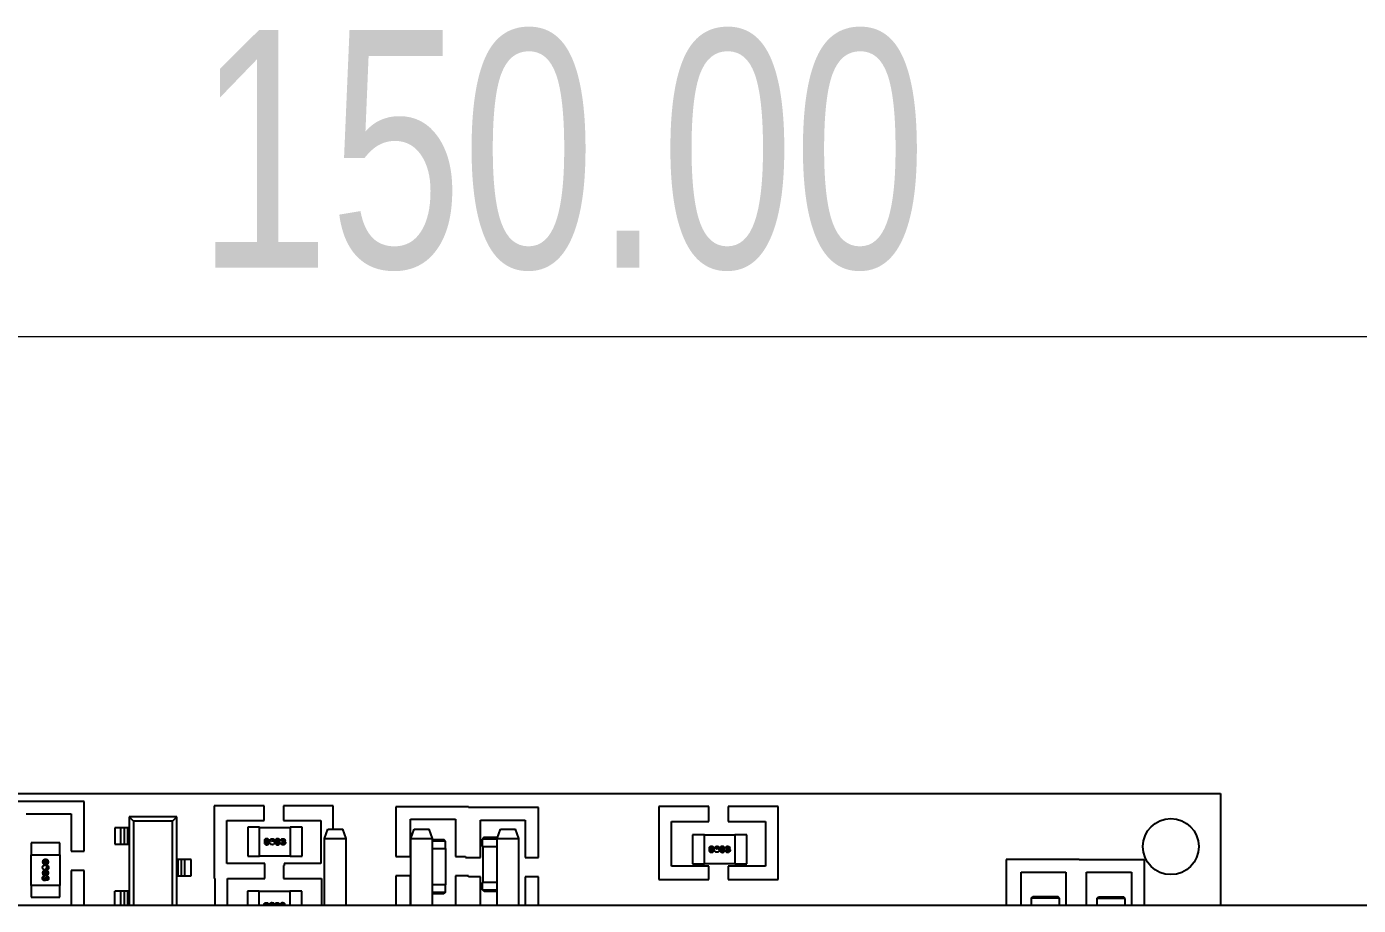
# Model space of a CAD drawing. Header units: millimetres. Extents: x 53 to 380, y 29 to 265.
# Drawn here: x 292.04 to 311.66, y 249.81 to 262.75 of the extents above; entities that cross this region are included whole.
import ezdxf

# ---------------------------------------------------------------- set-up
doc = ezdxf.new("R2010")
doc.units = ezdxf.units.MM
doc.styles.add('SLDTEXTSTYLE0', font='TXT', dxfattribs={"width": 0.75})
doc.dimstyles.new('SLDDIMSTYLE0', dxfattribs={"dimtxt": 3.5, "dimasz": 3.302, "dimexe": 0, "dimexo": 0.0625, "dimgap": 0.875, "dimtad": 1, "dimlfac": 2, "dimrnd": 1e-09, "dimzin": 4, "dimdsep": 46, "dimtxsty": 'SLDTEXTSTYLE0', "dimsah": 1, "dimcen": 0.09, "dimadec": 0, "dimazin": 1, "dimtfac": 1, "dimtofl": 0, "dimtmove": 0, "dimatfit": 3, "dimfxl": 1, "dimfrac": 2, "dimtolj": 1, "dimtzin": 12, "dimarcsym": 0})

# ---------------------------------------------------------------- blocks, each defined once
blk = doc.blocks.new('_D_2')
at = {"color": 7, "linetype": 'Continuous', "lineweight": 0, "transparency": 16777216}
for p, q in [((260.78, 250.812), (260.78, 259.188)), ((335.78, 250.812), (335.78, 259.188)), ((260.78, 258.188), (335.78, 258.188))]:
    blk.add_line(p, q, dxfattribs=at)
at = {"color": 7, "linetype": 'Continuous', "lineweight": 18, "transparency": 16777216}
for points in [[(260.78, 258.188), (264.082, 257.68), (264.082, 258.696)], [(335.78, 258.188), (332.478, 258.696), (332.478, 257.68)]]:
    blk.add_solid(points, dxfattribs=at)
at = {"color": 7, "linetype": 'Continuous', "lineweight": 18, "transparency": 16777216, "insert": (294.554, 262.7), "char_height": 3.5, "attachment_point": 1, "style": 'SLDTEXTSTYLE0'}
blk.add_mtext('150.00', dxfattribs=at)

msp = doc.modelspace()

# ---------------------------------------------------------------- linework, layer by layer
at = {"color": 7, "linetype": 'Continuous', "lineweight": 25}
for p, q in [((286.8781, 251.454), (309.6238, 251.454)), ((309.6238, 251.454), (309.6238, 249.8116)), ((292.8911, 251.3397), (291.8184, 251.3397)), ((292.8911, 250.6051), (292.8911, 251.3397)), ((294.8045, 251.2749), (294.8045, 250.2022)), ((295.5391, 251.2749), (294.8045, 251.2749)), ((295.5391, 251.0561), (295.5391, 251.2749)), ((295.8246, 251.2749), (295.8246, 251.0561)), ((296.5592, 251.2749), (295.8246, 251.2749)), ((296.5592, 250.9316), (296.5592, 251.2749)), ((297.4785, 251.2604), (297.4785, 250.5257)), ((298.5513, 251.2604), (297.4785, 251.2604)), ((298.5513, 251.247), (298.5513, 251.2604)), ((299.5797, 251.247), (298.5513, 251.247)), ((299.5797, 250.5124), (299.5797, 251.247)), ((302.0885, 251.2636), (301.3538, 251.2636)), ((301.3538, 251.2636), (301.3538, 250.1908)), ((302.0885, 251.0447), (302.0885, 251.2636)), ((303.1086, 251.2636), (302.3739, 251.2636)), ((302.3739, 251.2636), (302.3739, 251.0447)), ((303.1086, 250.1908), (303.1086, 251.2636)), ((292.0372, 251.1551), (292.6973, 251.1551)), ((292.6973, 251.1551), (292.6973, 250.6051)), ((293.6159, 251.0485), (293.5524, 251.112)), ((294.2524, 251.112), (293.5524, 251.112)), ((293.5524, 251.112), (293.5524, 250.951)), ((294.1889, 251.0485), (293.6159, 251.0485)), ((293.6159, 251.0485), (293.6159, 249.8116)), ((294.1889, 251.0485), (294.2524, 251.112)), ((294.1889, 249.8116), (294.1889, 251.0485)), ((294.2524, 250.4829), (294.2524, 251.112)), ((294.9891, 250.4221), (294.9891, 251.0561)), ((294.9891, 251.0561), (295.5391, 251.0561)), ((295.8246, 251.0561), (296.3746, 251.0561)), ((296.3746, 251.0561), (296.3746, 250.4221)), ((297.6973, 251.0758), (298.3574, 251.0758)), ((297.6973, 250.5257), (297.6973, 251.0758)), ((298.3574, 251.0758), (298.3574, 250.5257)), ((298.7258, 251.0624), (299.3858, 251.0624)), ((298.7258, 250.5124), (298.7258, 251.0624)), ((299.3858, 251.0624), (299.3858, 250.5124)), ((293.3395, 250.951), (293.3395, 250.7093)), ((293.4318, 250.951), (293.3395, 250.951)), ((293.4318, 250.7093), (293.4318, 250.951)), ((293.4818, 250.951), (293.4318, 250.951)), ((293.4818, 250.7093), (293.4818, 250.951)), ((293.5318, 250.951), (293.4818, 250.951)), ((293.5318, 250.7093), (293.5318, 250.951)), ((293.5524, 250.951), (293.5318, 250.951)), ((293.5524, 250.951), (293.5524, 250.7093)), ((295.2989, 250.957), (295.2989, 250.532)), ((295.4739, 250.957), (295.2989, 250.957)), ((295.4739, 250.532), (295.4739, 250.957)), ((295.4739, 250.9557), (295.9239, 250.9557)), ((296.099, 250.957), (295.9239, 250.957)), ((295.9239, 250.957), (295.9239, 250.532)), ((296.099, 250.532), (296.099, 250.957)), ((296.4303, 250.7942), (296.4803, 250.9316)), ((296.4803, 250.9316), (296.7003, 250.9316)), ((296.7503, 250.7942), (296.7003, 250.9316)), ((297.7003, 250.7942), (297.7503, 250.9316)), ((297.7503, 250.9316), (297.9703, 250.9316)), ((298.0203, 250.7942), (297.9703, 250.9316)), ((298.9703, 250.7942), (299.0203, 250.9316)), ((299.0203, 250.9316), (299.2403, 250.9316)), ((299.2903, 250.7942), (299.2403, 250.9316)), ((301.5384, 250.3847), (301.5384, 251.0447)), ((301.5384, 251.0447), (302.0885, 251.0447)), ((302.3739, 251.0447), (302.9239, 251.0447)), ((302.9239, 251.0447), (302.9239, 250.3847)), ((292.5335, 250.7263), (292.1085, 250.7263)), ((292.1085, 250.7263), (292.1085, 250.5513)), ((292.5335, 250.5513), (292.5335, 250.7263)), ((293.3395, 250.7093), (293.4318, 250.7093)), ((293.4318, 250.7093), (293.4818, 250.7093)), ((293.4818, 250.7093), (293.5318, 250.7093)), ((293.5318, 250.7093), (293.5524, 250.7093)), ((293.5524, 250.7093), (293.5524, 250.0148)), ((296.4303, 250.7942), (296.7503, 250.7942)), ((296.4303, 249.8116), (296.4303, 250.7942)), ((296.7503, 249.8116), (296.7503, 250.7942)), ((297.7003, 249.8116), (297.7003, 250.7942)), ((297.7003, 250.7942), (298.0203, 250.7942)), ((298.0203, 249.8116), (298.0203, 250.7942)), ((298.0203, 250.7787), (298.188, 250.7787)), ((298.2134, 250.7533), (298.188, 250.7787)), ((298.2134, 250.6454), (298.2134, 250.7533)), ((298.7827, 250.8097), (298.7573, 250.7843)), ((298.7573, 250.6764), (298.7573, 250.7843)), ((298.7573, 250.6764), (298.9703, 250.6764)), ((298.7586, 250.6764), (298.7586, 250.143)), ((298.7827, 250.8097), (298.9759, 250.8097)), ((298.9703, 250.7942), (299.2903, 250.7942)), ((298.9703, 249.8116), (298.9703, 250.7942)), ((299.2903, 249.8116), (299.2903, 250.7942)), ((301.8482, 250.8453), (301.8482, 250.4203)), ((302.0232, 250.8453), (301.8482, 250.8453)), ((302.0232, 250.4203), (302.0232, 250.8453)), ((302.0232, 250.844), (302.4732, 250.844)), ((302.4732, 250.8453), (302.4732, 250.4203)), ((302.6483, 250.8453), (302.4732, 250.8453)), ((302.6483, 250.4203), (302.6483, 250.8453)), ((292.1085, 250.5513), (292.5335, 250.5513)), ((292.1098, 250.1013), (292.1098, 250.5513)), ((292.5322, 250.5513), (292.5322, 250.1013)), ((292.6973, 250.6051), (292.8911, 250.6051)), ((294.2524, 250.2411), (294.2524, 250.4829)), ((294.273, 250.4829), (294.2524, 250.4829)), ((294.273, 250.2411), (294.273, 250.4829)), ((294.323, 250.4829), (294.273, 250.4829)), ((294.323, 250.2411), (294.323, 250.4829)), ((294.373, 250.4829), (294.323, 250.4829)), ((294.373, 250.2411), (294.373, 250.4829)), ((294.4653, 250.4829), (294.373, 250.4829)), ((294.4653, 250.2411), (294.4653, 250.4829)), ((295.2989, 250.532), (295.4739, 250.532)), ((295.9239, 250.5333), (295.4739, 250.5333)), ((295.9239, 250.532), (296.099, 250.532)), ((297.4785, 250.5257), (297.6973, 250.5257)), ((298.0203, 250.6454), (298.2134, 250.6454)), ((298.2121, 250.6454), (298.2121, 250.112)), ((298.3574, 250.5257), (298.507, 250.5257)), ((298.507, 250.5257), (298.507, 250.5124)), ((298.507, 250.5124), (298.7258, 250.5124)), ((299.3858, 250.5124), (299.5797, 250.5124)), ((307.5424, 250.4815), (306.4697, 250.4815)), ((306.4697, 250.4815), (306.4697, 249.8116)), ((307.5424, 250.4793), (307.5424, 250.4815)), ((308.5071, 250.4793), (307.5424, 250.4793)), ((308.5071, 249.8116), (308.5071, 250.4793)), ((292.6973, 250.3196), (292.6973, 249.8116)), ((292.8911, 250.3196), (292.6973, 250.3196)), ((292.8911, 249.8116), (292.8911, 250.3196)), ((295.5485, 250.4221), (294.9891, 250.4221)), ((295.5485, 250.2033), (295.5485, 250.4221)), ((295.8246, 250.396), (295.8246, 250.2022)), ((295.834, 250.396), (295.8246, 250.396)), ((295.834, 250.4221), (295.834, 250.396)), ((296.3746, 250.4221), (295.834, 250.4221)), ((302.0885, 250.3847), (301.5384, 250.3847)), ((301.8482, 250.4203), (302.0232, 250.4203)), ((302.4732, 250.4215), (302.0232, 250.4215)), ((302.0885, 250.1908), (302.0885, 250.3847)), ((302.3739, 250.3847), (302.3739, 250.1908)), ((302.9239, 250.3847), (302.3739, 250.3847)), ((302.4732, 250.4203), (302.6483, 250.4203)), ((306.6885, 249.8116), (306.6885, 250.2968)), ((306.6885, 250.2968), (307.3486, 250.2968)), ((307.3486, 250.2968), (307.3486, 249.8116)), ((307.6531, 249.8116), (307.6531, 250.2947)), ((307.6531, 250.2947), (308.3132, 250.2947)), ((308.3132, 250.2947), (308.3132, 249.8116)), ((292.1085, 250.1013), (292.1085, 249.9262)), ((292.5335, 250.1013), (292.1085, 250.1013)), ((292.5335, 249.9262), (292.5335, 250.1013)), ((294.2524, 249.8116), (294.2524, 250.2411)), ((294.2524, 250.2411), (294.273, 250.2411)), ((294.273, 250.2411), (294.323, 250.2411)), ((294.323, 250.2411), (294.373, 250.2411)), ((294.373, 250.2411), (294.4653, 250.2411)), ((294.8045, 250.2022), (294.8139, 250.2022)), ((294.8139, 250.2022), (294.8139, 249.8116)), ((294.9985, 249.8116), (294.9985, 250.2022)), ((294.9985, 250.2022), (295.5391, 250.2022)), ((295.5391, 250.2022), (295.5391, 250.2033)), ((295.5391, 250.2033), (295.5485, 250.2033)), ((295.8246, 250.2022), (296.384, 250.2022)), ((296.384, 250.2022), (296.384, 249.8116)), ((297.4785, 250.2403), (297.4785, 249.8116)), ((297.6973, 250.2403), (297.4785, 250.2403)), ((297.6973, 249.8116), (297.6973, 250.2403)), ((298.2134, 250.112), (298.0203, 250.112)), ((298.2134, 250.004), (298.2134, 250.112)), ((298.3574, 250.2403), (298.3574, 249.8116)), ((298.5513, 250.2403), (298.3574, 250.2403)), ((298.5513, 250.2269), (298.5513, 250.2403)), ((298.7258, 250.2269), (298.5513, 250.2269)), ((298.7258, 249.8116), (298.7258, 250.2269)), ((298.7573, 250.035), (298.7573, 250.143)), ((298.9703, 250.143), (298.7573, 250.143)), ((299.5797, 250.2269), (299.3858, 250.2269)), ((299.3858, 250.2269), (299.3858, 249.8116)), ((299.5797, 249.8116), (299.5797, 250.2269)), ((301.3538, 250.1908), (302.0885, 250.1908)), ((302.3739, 250.1908), (303.1086, 250.1908)), ((292.1085, 249.9262), (292.5335, 249.9262)), ((293.3395, 249.8116), (293.3395, 250.0148)), ((293.4318, 250.0148), (293.3395, 250.0148)), ((293.4818, 250.0148), (293.4318, 250.0148)), ((293.4818, 249.8116), (293.4818, 250.0148)), ((293.5318, 250.0148), (293.4818, 250.0148)), ((293.5524, 250.0148), (293.5318, 250.0148)), ((293.5524, 250.0148), (293.5524, 249.8116)), ((295.293, 250.0154), (295.293, 249.8116)), ((295.4681, 250.0154), (295.293, 250.0154)), ((295.4681, 249.8116), (295.4681, 250.0154)), ((295.4681, 250.0142), (295.9181, 250.0142)), ((295.9181, 250.0154), (295.9181, 249.8116)), ((296.0931, 250.0154), (295.9181, 250.0154)), ((296.0931, 249.8116), (296.0931, 250.0154)), ((298.188, 249.9786), (298.0203, 249.9786)), ((298.2134, 250.004), (298.188, 249.9786)), ((298.7827, 250.0096), (298.7573, 250.035)), ((298.9703, 250.0096), (298.7827, 250.0096)), ((306.8345, 249.9125), (306.8599, 249.9379)), ((306.8345, 249.9125), (306.8345, 249.8116)), ((307.2536, 249.9125), (306.8345, 249.9125)), ((306.8599, 249.9379), (307.2282, 249.9379)), ((307.2536, 249.9125), (307.2282, 249.9379)), ((307.2536, 249.8116), (307.2536, 249.9125)), ((307.8034, 249.9079), (307.8288, 249.9333)), ((308.2225, 249.9079), (307.8034, 249.9079)), ((307.8034, 249.9079), (307.8034, 249.8116)), ((307.8288, 249.9333), (308.1971, 249.9333)), ((308.2225, 249.9079), (308.1971, 249.9333)), ((308.2225, 249.8116), (308.2225, 249.9079)), ((262.2803, 249.8116), (334.2803, 249.8116))]:
    msp.add_line(p, q, dxfattribs=at)
at = {"color": 8, "linetype": 'Continuous', "lineweight": 25}
for p, q in [((298.2134, 250.7533), (298.0203, 250.7533)), ((298.9703, 250.7843), (298.7573, 250.7843)), ((293.4318, 249.8116), (293.4318, 250.0148)), ((293.5318, 249.8116), (293.5318, 250.0148)), ((298.0203, 250.004), (298.2134, 250.004)), ((298.7573, 250.035), (298.9703, 250.035))]:
    msp.add_line(p, q, dxfattribs=at)
at = {"color": 7, "linetype": 'Continuous', "lineweight": 25, "flags": 128}
for points in [[(295.6928, 250.7681), (295.6795, 250.7664), (295.669, 250.7651)], [(295.7833, 250.7242), (295.7967, 250.7259), (295.8072, 250.7273)], [(295.8072, 250.7627), (295.7946, 250.7649), (295.7846, 250.7667)], [(295.8112, 250.7387), (295.8119, 250.7482), (295.8125, 250.7557)], [(302.3565, 250.6509), (302.3439, 250.6532), (302.3339, 250.6549)], [(302.3327, 250.6124), (302.346, 250.6142), (302.3565, 250.6156)], [(302.3605, 250.6269), (302.3613, 250.6365), (302.3618, 250.6439)], [(292.3446, 250.3324), (292.3429, 250.3457), (292.3416, 250.3562)], [(292.3007, 250.2419), (292.3024, 250.2285), (292.3038, 250.218)], [(292.3152, 250.214), (292.3247, 250.2133), (292.3322, 250.2127)], [(292.3392, 250.218), (292.3414, 250.2306), (292.3432, 250.2406)], [(295.8014, 249.8211), (295.7887, 249.8233), (295.7787, 249.8251)]]:
    msp.add_lwpolyline(points, dxfattribs=at)
at = {"color": 7, "linetype": 'Continuous', "lineweight": 25}
msp.add_circle((308.8936, 250.6729), 0.4127, dxfattribs=at)
for points, knots in [([(295.615, 250.7405), (295.6149, 250.7382), (295.6148, 250.7337), (295.6138, 250.7269), (295.612, 250.7208), (295.6094, 250.7156), (295.6052, 250.71), (295.5991, 250.7056), (295.5916, 250.7025), (295.5849, 250.701), (295.576, 250.7004), (295.5675, 250.7016), (295.5605, 250.7044), (295.555, 250.7076), (295.5486, 250.7139), (295.5451, 250.7238), (295.5437, 250.7339), (295.5433, 250.7426), (295.5433, 250.7513), (295.5439, 250.76), (295.5455, 250.7675), (295.5483, 250.7745), (295.5534, 250.7811), (295.561, 250.7853), (295.569, 250.7875), (295.5763, 250.7884), (295.5839, 250.788), (295.5905, 250.7867), (295.5974, 250.7842), (295.6038, 250.7804), (295.6095, 250.7728), (295.6116, 250.765), (295.6135, 250.7565), (295.6145, 250.7498), (295.6149, 250.7439), (295.615, 250.7413), (295.615, 250.7405)], [0, 0, 0, 0, 0.0261473, 0.051963, 0.0796671, 0.0990359, 0.1184281, 0.1602002, 0.1842767, 0.2117997, 0.2393143, 0.2862916, 0.3096223, 0.3261417, 0.3596316, 0.4105718, 0.4440485, 0.477492, 0.5109265, 0.5443976, 0.5779834, 0.599646, 0.6311436, 0.6723877, 0.6973308, 0.7267669, 0.7561968, 0.7856471, 0.8041849, 0.8403924, 0.8696895, 0.9118984, 0.9314644, 0.9706454, 0.9902136, 1, 1, 1, 1]), ([(295.5899, 250.7413), (295.59, 250.7437), (295.5901, 250.7487), (295.5898, 250.7563), (295.5888, 250.7633), (295.5863, 250.7689), (295.5834, 250.7721), (295.5807, 250.7736), (295.5783, 250.774), (295.5759, 250.7736), (295.5737, 250.7721), (295.5715, 250.769), (295.5694, 250.7637), (295.5678, 250.7559), (295.5669, 250.7465), (295.5667, 250.7366), (295.5675, 250.728), (295.5695, 250.7217), (295.5718, 250.7185), (295.5741, 250.717), (295.5767, 250.7163), (295.5803, 250.7167), (295.584, 250.7182), (295.5872, 250.7206), (295.5892, 250.724), (295.5898, 250.7286), (295.5898, 250.7336), (295.5898, 250.7379), (295.5899, 250.7404), (295.5899, 250.7413)], [0, 0, 0, 0, 0.0545208, 0.1088226, 0.1673361, 0.2104669, 0.240298, 0.2614379, 0.2763873, 0.2934491, 0.3133912, 0.3330999, 0.3764828, 0.4372663, 0.5099243, 0.5825967, 0.6556139, 0.7002191, 0.7245733, 0.7423225, 0.7600491, 0.7810902, 0.8219069, 0.8455327, 0.8691938, 0.9067615, 0.9440514, 0.9813442, 1, 1, 1, 1]), ([(295.648, 250.7504), (295.6486, 250.7509), (295.651, 250.7532), (295.6561, 250.7561), (295.6633, 250.7572), (295.6698, 250.7561), (295.6768, 250.7532), (295.6829, 250.7489), (295.6893, 250.7418), (295.6934, 250.7345), (295.6948, 250.7262), (295.6933, 250.7196), (295.6887, 250.713), (295.682, 250.7079), (295.6742, 250.7044), (295.6644, 250.7016), (295.6547, 250.7011), (295.6444, 250.7032), (295.6363, 250.707), (295.6301, 250.714), (295.6263, 250.7215), (295.6238, 250.7297), (295.6226, 250.7396), (295.623, 250.7502), (295.6249, 250.7602), (295.6287, 250.7708), (295.6348, 250.7803), (295.6451, 250.7871), (295.6544, 250.7891), (295.6625, 250.7893), (295.6687, 250.7887), (295.6756, 250.7873), (295.6824, 250.7848), (295.6885, 250.7789), (295.6913, 250.773), (295.6925, 250.769), (295.6928, 250.7681)], [0, 0, 0, 0, 0.0089786, 0.0350351, 0.0605049, 0.0849068, 0.1035448, 0.1410822, 0.1627317, 0.2047046, 0.2273851, 0.2502648, 0.2746864, 0.3109138, 0.3379166, 0.364895, 0.4193891, 0.4381379, 0.476069, 0.5114252, 0.5345228, 0.5647664, 0.6021771, 0.6395585, 0.676947, 0.7087146, 0.7590972, 0.7934515, 0.8361187, 0.8579991, 0.8798702, 0.9017404, 0.9318056, 0.955822, 0.9894686, 1, 1, 1, 1]), ([(295.669, 250.7651), (295.6688, 250.766), (295.6683, 250.7681), (295.6672, 250.7709), (295.6654, 250.7731), (295.6636, 250.7741), (295.6616, 250.7743), (295.6593, 250.7737), (295.6563, 250.7717), (295.6523, 250.7667), (295.6492, 250.7592), (295.6483, 250.7531), (295.648, 250.7504)], [0, 0, 0, 0, 0.0606933, 0.1606737, 0.210216, 0.2602621, 0.3029684, 0.351681, 0.425805, 0.5589278, 0.803391, 1, 1, 1, 1]), ([(295.7738, 250.7369), (295.7734, 250.7324), (295.773, 250.7256), (295.7703, 250.7164), (295.7661, 250.7093), (295.7598, 250.7047), (295.7532, 250.702), (295.7468, 250.7005), (295.7397, 250.6999), (295.7326, 250.7004), (295.7262, 250.7019), (295.7208, 250.7041), (295.7155, 250.7073), (295.7113, 250.7117), (295.707, 250.7194), (295.7047, 250.7287), (295.7039, 250.7385), (295.7037, 250.7477), (295.7039, 250.7557), (295.7053, 250.7652), (295.7078, 250.7733), (295.714, 250.7812), (295.7215, 250.7852), (295.7295, 250.7873), (295.7369, 250.788), (295.7448, 250.7875), (295.7516, 250.786), (295.7585, 250.7834), (295.7645, 250.7797), (295.7687, 250.7745), (295.7715, 250.7681), (295.7729, 250.7599), (295.7738, 250.7496), (295.7739, 250.7419), (295.7738, 250.7377), (295.7738, 250.7369)], [0, 0, 0, 0, 0.0518989, 0.0780595, 0.1104047, 0.1448418, 0.1660814, 0.193043, 0.2204771, 0.2479152, 0.275379, 0.2951254, 0.3148967, 0.3468561, 0.3637518, 0.4171839, 0.4549505, 0.4778274, 0.5236673, 0.5465736, 0.5891999, 0.6199973, 0.6603445, 0.6848422, 0.714811, 0.745481, 0.7761705, 0.7949812, 0.8309891, 0.856177, 0.8699528, 0.9119009, 0.9510608, 0.9902168, 1, 1, 1, 1]), ([(295.7503, 250.7412), (295.7503, 250.7436), (295.7504, 250.7482), (295.7502, 250.7554), (295.7494, 250.7616), (295.7477, 250.767), (295.7455, 250.7707), (295.7426, 250.7731), (295.7401, 250.774), (295.7379, 250.7741), (295.7358, 250.7734), (295.734, 250.7718), (295.7317, 250.7684), (295.73, 250.763), (295.7285, 250.7554), (295.7276, 250.748), (295.7271, 250.741), (295.7269, 250.7351), (295.7275, 250.7286), (295.7298, 250.7229), (295.7329, 250.7188), (295.7357, 250.7169), (295.7384, 250.7163), (295.7419, 250.7169), (295.7453, 250.7187), (295.7483, 250.7215), (295.75, 250.7251), (295.7503, 250.7292), (295.7502, 250.7339), (295.7502, 250.7378), (295.7503, 250.7404), (295.7503, 250.7412)], [0, 0, 0, 0, 0.0512594, 0.1023848, 0.1591806, 0.1890936, 0.2265545, 0.251997, 0.2702036, 0.2845057, 0.2988092, 0.3181898, 0.3373711, 0.3885731, 0.4408695, 0.5095538, 0.5527209, 0.595916, 0.6392701, 0.6948747, 0.7297269, 0.7507219, 0.7694486, 0.7879644, 0.8292717, 0.8532264, 0.8772034, 0.9134136, 0.9439599, 0.981314, 1, 1, 1, 1]), ([(295.8378, 250.7489), (295.8386, 250.7487), (295.8422, 250.7477), (295.8473, 250.7451), (295.8518, 250.7399), (295.8539, 250.7342), (295.8539, 250.7283), (295.8524, 250.7214), (295.8493, 250.7153), (295.8439, 250.7082), (295.8378, 250.7031), (295.8307, 250.6998), (295.8231, 250.6979), (295.8151, 250.6978), (295.8074, 250.6996), (295.8017, 250.7019), (295.7948, 250.7062), (295.7876, 250.7133), (295.7847, 250.7207), (295.7833, 250.7242)], [0, 0, 0, 0, 0.0201715, 0.0886941, 0.1332892, 0.1779306, 0.2326266, 0.2703848, 0.346404, 0.3919521, 0.4839086, 0.5316625, 0.577179, 0.6690535, 0.7175798, 0.7660984, 0.8146309, 0.9105672, 1, 1, 1, 1]), ([(295.7846, 250.7667), (295.7848, 250.7675), (295.7859, 250.771), (295.7887, 250.7757), (295.7945, 250.7816), (295.8009, 250.7856), (295.8082, 250.7882), (295.8143, 250.7895), (295.8204, 250.7899), (295.8276, 250.7892), (295.8341, 250.7868), (295.8406, 250.7821), (295.8446, 250.7775), (295.8475, 250.7713), (295.8487, 250.7657), (295.8478, 250.7595), (295.845, 250.7544), (295.8414, 250.751), (295.8388, 250.7495), (295.8378, 250.7489)], [0, 0, 0, 0, 0.0238306, 0.1022276, 0.1522822, 0.2530897, 0.3115059, 0.3699144, 0.4283447, 0.4815286, 0.5732968, 0.6177019, 0.7061999, 0.7408409, 0.8093258, 0.8624607, 0.9156538, 0.9684307, 1, 1, 1, 1]), ([(295.8125, 250.7557), (295.8133, 250.7556), (295.8159, 250.7553), (295.8196, 250.7556), (295.8233, 250.7571), (295.8257, 250.7592), (295.827, 250.762), (295.8273, 250.7649), (295.8267, 250.7679), (295.8252, 250.7707), (295.8228, 250.7726), (295.82, 250.7735), (295.817, 250.7735), (295.8138, 250.7726), (295.8108, 250.7706), (295.8086, 250.7675), (295.8076, 250.7647), (295.8073, 250.763), (295.8072, 250.7627)], [0, 0, 0, 0, 0.05034396, 0.15180036, 0.21686423, 0.28245815, 0.33928544, 0.3939999, 0.45449545, 0.51976426, 0.57945258, 0.6316255, 0.68991904, 0.75555541, 0.82616684, 0.89944902, 0.97847756, 1, 1, 1, 1]), ([(295.8072, 250.7273), (295.8074, 250.7265), (295.808, 250.724), (295.8098, 250.7205), (295.8129, 250.7177), (295.8164, 250.7163), (295.8202, 250.7161), (295.8241, 250.7171), (295.8278, 250.7194), (295.8303, 250.7228), (295.8314, 250.7267), (295.8313, 250.7308), (295.8298, 250.7346), (295.8271, 250.7374), (295.8234, 250.7393), (295.8179, 250.7401), (295.8137, 250.7392), (295.8112, 250.7387)], [0, 0, 0, 0, 0.0401352, 0.121457, 0.1798552, 0.2383386, 0.2956077, 0.3583906, 0.4270775, 0.4945745, 0.5545807, 0.6187159, 0.6840036, 0.7432709, 0.7989606, 0.8793468, 1, 1, 1, 1]), ([(302.1643, 250.6288), (302.1642, 250.6265), (302.1641, 250.622), (302.1631, 250.6152), (302.1613, 250.6091), (302.1587, 250.6039), (302.1545, 250.5983), (302.1484, 250.5938), (302.1409, 250.5908), (302.1342, 250.5893), (302.1254, 250.5887), (302.1168, 250.5899), (302.1098, 250.5927), (302.1043, 250.5959), (302.0979, 250.6021), (302.0944, 250.6121), (302.093, 250.6222), (302.0926, 250.6309), (302.0926, 250.6395), (302.0932, 250.6482), (302.0948, 250.6558), (302.0976, 250.6628), (302.1027, 250.6694), (302.1103, 250.6736), (302.1183, 250.6758), (302.1256, 250.6766), (302.1332, 250.6763), (302.1398, 250.6749), (302.1467, 250.6724), (302.1531, 250.6686), (302.1588, 250.661), (302.1609, 250.6533), (302.1628, 250.6448), (302.1638, 250.6381), (302.1642, 250.6321), (302.1643, 250.6296), (302.1643, 250.6288)], [0, 0, 0, 0, 0.0261544, 0.0519631, 0.0796737, 0.0990425, 0.1184295, 0.1602015, 0.1842807, 0.2118037, 0.2393183, 0.2862966, 0.3096237, 0.3261468, 0.3596367, 0.4105705, 0.4440543, 0.4774905, 0.5109249, 0.5444032, 0.577982, 0.5996508, 0.6311484, 0.6723932, 0.6973362, 0.7267715, 0.7562016, 0.7856504, 0.8041915, 0.8403982, 0.8696896, 0.9118987, 0.9314717, 0.9706455, 0.9902208, 1, 1, 1, 1]), ([(302.1392, 250.6295), (302.1393, 250.632), (302.1394, 250.6369), (302.1391, 250.6445), (302.1381, 250.6516), (302.1356, 250.6571), (302.1327, 250.6604), (302.13, 250.6618), (302.1276, 250.6623), (302.1253, 250.6619), (302.1231, 250.6604), (302.1208, 250.6573), (302.1187, 250.652), (302.1171, 250.6441), (302.1162, 250.6348), (302.116, 250.6249), (302.1168, 250.6162), (302.1188, 250.61), (302.1211, 250.6068), (302.1234, 250.6052), (302.126, 250.6046), (302.1296, 250.605), (302.1333, 250.6064), (302.1365, 250.6089), (302.1385, 250.6123), (302.1391, 250.6168), (302.1391, 250.6219), (302.1392, 250.6261), (302.1392, 250.6287), (302.1392, 250.6295)], [0, 0, 0, 0, 0.0545209, 0.1088365, 0.1673367, 0.2104669, 0.240298, 0.2614458, 0.2763913, 0.2934548, 0.3133895, 0.3330972, 0.3764808, 0.4372777, 0.5099359, 0.5826084, 0.6556258, 0.7002188, 0.7245828, 0.7423245, 0.7600529, 0.7810912, 0.821908, 0.8455338, 0.8692067, 0.9067614, 0.944065, 0.9813578, 1, 1, 1, 1]), ([(302.1973, 250.6386), (302.1979, 250.6392), (302.2003, 250.6415), (302.2054, 250.6444), (302.2126, 250.6455), (302.2191, 250.6444), (302.2262, 250.6415), (302.2322, 250.6371), (302.2387, 250.6301), (302.2427, 250.6228), (302.2441, 250.6145), (302.2426, 250.6078), (302.2381, 250.6012), (302.2313, 250.5962), (302.2236, 250.5926), (302.2137, 250.5899), (302.204, 250.5894), (302.1937, 250.5915), (302.1856, 250.5952), (302.1794, 250.6022), (302.1756, 250.6097), (302.1732, 250.618), (302.1719, 250.6279), (302.1723, 250.6385), (302.1742, 250.6484), (302.178, 250.659), (302.1841, 250.6686), (302.1944, 250.6753), (302.2037, 250.6773), (302.2119, 250.6775), (302.218, 250.6769), (302.2249, 250.6756), (302.2317, 250.6731), (302.2379, 250.6672), (302.2406, 250.6612), (302.2418, 250.6573), (302.2421, 250.6563)], [0, 0, 0, 0, 0.0089836, 0.0350402, 0.0605091, 0.0849121, 0.1035477, 0.1410888, 0.1627334, 0.2047067, 0.2273936, 0.2502733, 0.2746895, 0.3109209, 0.337923, 0.3649014, 0.4193961, 0.4381449, 0.4760753, 0.511432, 0.5345237, 0.5647671, 0.6021845, 0.6395659, 0.6769479, 0.7087156, 0.7591035, 0.7934579, 0.8361251, 0.8580062, 0.8798764, 0.9017466, 0.9318119, 0.9558283, 0.9894748, 1, 1, 1, 1]), ([(302.2183, 250.6534), (302.2181, 250.6542), (302.2177, 250.6564), (302.2165, 250.6592), (302.2147, 250.6613), (302.2129, 250.6624), (302.2109, 250.6626), (302.2086, 250.662), (302.2056, 250.66), (302.2016, 250.655), (302.1985, 250.6475), (302.1977, 250.6413), (302.1973, 250.6386)], [0, 0, 0, 0, 0.0607333, 0.1607106, 0.2102514, 0.260279, 0.3029785, 0.351695, 0.425812, 0.5589006, 0.8033971, 1, 1, 1, 1]), ([(302.2421, 250.6563), (302.2377, 250.6558), (302.2298, 250.6548), (302.2218, 250.6538), (302.2183, 250.6534)], [0, 0, 0, 0, 0.5599878, 1, 1, 1, 1]), ([(302.3231, 250.6251), (302.3227, 250.6206), (302.3223, 250.6139), (302.3196, 250.6046), (302.3154, 250.5975), (302.3091, 250.5929), (302.3025, 250.5902), (302.2961, 250.5887), (302.289, 250.5882), (302.2819, 250.5887), (302.2755, 250.5901), (302.2702, 250.5923), (302.2648, 250.5955), (302.2606, 250.5999), (302.2563, 250.6077), (302.254, 250.6169), (302.2532, 250.6268), (302.253, 250.636), (302.2532, 250.6439), (302.2546, 250.6535), (302.2571, 250.6616), (302.2633, 250.6695), (302.2708, 250.6735), (302.2788, 250.6756), (302.2862, 250.6763), (302.2941, 250.6758), (302.3009, 250.6743), (302.3078, 250.6716), (302.3138, 250.668), (302.318, 250.6628), (302.3208, 250.6564), (302.3222, 250.6482), (302.3231, 250.6378), (302.3233, 250.6302), (302.3231, 250.626), (302.3231, 250.6251)], [0, 0, 0, 0, 0.0518987, 0.0780595, 0.1104042, 0.1448376, 0.1660799, 0.1930398, 0.2204744, 0.2479116, 0.2753769, 0.2951233, 0.3148916, 0.3468503, 0.3637459, 0.417178, 0.4549446, 0.4778285, 0.5236684, 0.5465674, 0.5891936, 0.6199965, 0.6603402, 0.6848386, 0.7148072, 0.7454785, 0.776167, 0.7949751, 0.8309829, 0.8561702, 0.8699529, 0.911901, 0.9510609, 0.9902168, 1, 1, 1, 1]), ([(302.2996, 250.6295), (302.2996, 250.6318), (302.2997, 250.6365), (302.2995, 250.6437), (302.2987, 250.6499), (302.297, 250.6553), (302.2948, 250.6589), (302.2919, 250.6613), (302.2894, 250.6623), (302.2872, 250.6624), (302.2851, 250.6617), (302.2833, 250.6601), (302.2811, 250.6566), (302.2793, 250.6513), (302.2778, 250.6436), (302.2769, 250.6362), (302.2764, 250.6292), (302.2762, 250.6233), (302.2768, 250.6169), (302.2791, 250.6111), (302.2822, 250.6071), (302.285, 250.6051), (302.2877, 250.6045), (302.2912, 250.6052), (302.2947, 250.607), (302.2977, 250.6098), (302.2993, 250.6133), (302.2996, 250.6175), (302.2996, 250.6222), (302.2995, 250.6261), (302.2996, 250.6286), (302.2996, 250.6295)], [0, 0, 0, 0, 0.0512724, 0.1023972, 0.1591789, 0.189091, 0.2265524, 0.2519932, 0.2702059, 0.2845061, 0.2988126, 0.3182017, 0.3373704, 0.3885717, 0.4408809, 0.5095643, 0.5527171, 0.5959254, 0.639279, 0.6948835, 0.7297236, 0.7507258, 0.7694539, 0.7879661, 0.8292759, 0.8532291, 0.8772188, 0.9134284, 0.9439605, 0.9813279, 1, 1, 1, 1]), ([(302.3339, 250.6549), (302.3341, 250.6558), (302.3352, 250.6592), (302.3381, 250.664), (302.3438, 250.6698), (302.3502, 250.6738), (302.3575, 250.6765), (302.3636, 250.6778), (302.3697, 250.6781), (302.3769, 250.6774), (302.3834, 250.675), (302.3899, 250.6704), (302.3939, 250.6657), (302.3968, 250.6596), (302.398, 250.654), (302.3971, 250.6477), (302.3943, 250.6427), (302.3907, 250.6393), (302.3881, 250.6378), (302.3871, 250.6372)], [0, 0, 0, 0, 0.0238303, 0.1022287, 0.1522733, 0.2530919, 0.3115011, 0.3699106, 0.4283419, 0.4815249, 0.5733029, 0.617697, 0.70621, 0.7408516, 0.8093381, 0.8624567, 0.9156507, 0.9684301, 1, 1, 1, 1]), ([(302.3618, 250.6439), (302.3626, 250.6439), (302.3652, 250.6436), (302.3689, 250.6439), (302.3726, 250.6453), (302.375, 250.6475), (302.3763, 250.6503), (302.3766, 250.6532), (302.376, 250.6562), (302.3745, 250.659), (302.3721, 250.6609), (302.3693, 250.6618), (302.3663, 250.6618), (302.3631, 250.6609), (302.3602, 250.6588), (302.3579, 250.6558), (302.3569, 250.653), (302.3566, 250.6513), (302.3565, 250.6509)], [0, 0, 0, 0, 0.05033281, 0.15179801, 0.21684506, 0.28243303, 0.33929335, 0.39396852, 0.45446172, 0.51975765, 0.57944365, 0.63161892, 0.68990489, 0.75552831, 0.82613699, 0.8994191, 0.97847923, 1, 1, 1, 1]), ([(292.317, 250.4102), (292.3147, 250.4103), (292.3102, 250.4104), (292.3034, 250.4114), (292.2973, 250.4132), (292.2921, 250.4158), (292.2865, 250.42), (292.2821, 250.4261), (292.279, 250.4336), (292.2775, 250.4403), (292.2769, 250.4492), (292.2781, 250.4577), (292.2809, 250.4647), (292.2841, 250.4702), (292.2904, 250.4766), (292.3003, 250.4801), (292.3104, 250.4815), (292.3191, 250.4819), (292.3278, 250.4819), (292.3365, 250.4813), (292.344, 250.4797), (292.351, 250.4769), (292.3576, 250.4718), (292.3618, 250.4642), (292.364, 250.4562), (292.3649, 250.4489), (292.3645, 250.4413), (292.3632, 250.4347), (292.3607, 250.4278), (292.3569, 250.4214), (292.3493, 250.4157), (292.3415, 250.4136), (292.333, 250.4117), (292.3263, 250.4107), (292.3204, 250.4103), (292.3178, 250.4102), (292.317, 250.4102)], [0, 0, 0, 0, 0.0261508, 0.0519625, 0.0796714, 0.0990393, 0.1184297, 0.1602006, 0.1842789, 0.2117997, 0.2393188, 0.2862961, 0.3096237, 0.3261439, 0.3596369, 0.4105729, 0.4440512, 0.4774911, 0.5109272, 0.5444, 0.5779827, 0.5996501, 0.631146, 0.6723915, 0.697334, 0.7267696, 0.7562014, 0.7856535, 0.8041908, 0.8403984, 0.8696904, 0.9118969, 0.9314664, 0.9706453, 0.9902172, 1, 1, 1, 1]), ([(292.3178, 250.4353), (292.3202, 250.4352), (292.3252, 250.4351), (292.3328, 250.4354), (292.3398, 250.4364), (292.3454, 250.4389), (292.3486, 250.4418), (292.3501, 250.4445), (292.3505, 250.4469), (292.3501, 250.4493), (292.3486, 250.4515), (292.3455, 250.4537), (292.3402, 250.4558), (292.3324, 250.4574), (292.323, 250.4583), (292.3131, 250.4585), (292.3045, 250.4577), (292.2982, 250.4557), (292.295, 250.4534), (292.2935, 250.4511), (292.2928, 250.4485), (292.2932, 250.4449), (292.2947, 250.4412), (292.2971, 250.438), (292.3005, 250.436), (292.3051, 250.4354), (292.3101, 250.4354), (292.3144, 250.4353), (292.3169, 250.4353), (292.3178, 250.4353)], [0, 0, 0, 0, 0.0545241, 0.1088325, 0.1673337, 0.2104632, 0.2403025, 0.2614395, 0.2763945, 0.2934506, 0.3133909, 0.3331054, 0.3764852, 0.4372749, 0.5099293, 0.5826051, 0.6556256, 0.7002268, 0.7245799, 0.7423272, 0.7600546, 0.78109, 0.8219076, 0.845536, 0.8692009, 0.9067579, 0.9440582, 0.9813543, 1, 1, 1, 1]), ([(302.3871, 250.6372), (302.3879, 250.637), (302.3915, 250.636), (302.3967, 250.6333), (302.4011, 250.6282), (302.4032, 250.6224), (302.4033, 250.6166), (302.4017, 250.6096), (302.3987, 250.6035), (302.3932, 250.5964), (302.3871, 250.5913), (302.38, 250.5881), (302.3724, 250.5861), (302.3644, 250.5861), (302.3567, 250.5879), (302.351, 250.5902), (302.3441, 250.5945), (302.3369, 250.6016), (302.334, 250.6089), (302.3327, 250.6124)], [0, 0, 0, 0, 0.0201776, 0.0886991, 0.1332843, 0.1779247, 0.2326212, 0.2703941, 0.3464138, 0.3919633, 0.4839097, 0.5316733, 0.5771883, 0.6690633, 0.7175867, 0.7661095, 0.8146438, 0.9105808, 1, 1, 1, 1]), ([(302.3565, 250.6156), (302.3567, 250.6148), (302.3573, 250.6123), (302.3591, 250.6088), (302.3622, 250.6059), (302.3657, 250.6045), (302.3695, 250.6043), (302.3735, 250.6053), (302.3771, 250.6076), (302.3796, 250.611), (302.3808, 250.615), (302.3806, 250.6191), (302.3791, 250.6228), (302.3765, 250.6257), (302.3727, 250.6276), (302.3672, 250.6284), (302.3631, 250.6275), (302.3605, 250.6269)], [0, 0, 0, 0, 0.0401622, 0.1214829, 0.1798608, 0.2383544, 0.2956174, 0.3584066, 0.4270766, 0.4945706, 0.5545759, 0.6187396, 0.6839992, 0.7432632, 0.7989723, 0.8793489, 1, 1, 1, 1]), ([(292.3134, 250.2514), (292.3089, 250.2518), (292.3021, 250.2522), (292.2929, 250.2549), (292.2858, 250.2591), (292.2812, 250.2654), (292.2785, 250.272), (292.277, 250.2784), (292.2764, 250.2855), (292.2769, 250.2926), (292.2784, 250.299), (292.2806, 250.3044), (292.2838, 250.3097), (292.2882, 250.3139), (292.2959, 250.3182), (292.3052, 250.3205), (292.315, 250.3213), (292.3242, 250.3215), (292.3322, 250.3213), (292.3417, 250.3199), (292.3498, 250.3174), (292.3577, 250.3112), (292.3617, 250.3037), (292.3638, 250.2957), (292.3645, 250.2883), (292.364, 250.2804), (292.3625, 250.2736), (292.3599, 250.2667), (292.3562, 250.2607), (292.351, 250.2565), (292.3446, 250.2537), (292.3364, 250.2523), (292.3261, 250.2514), (292.3184, 250.2512), (292.3142, 250.2514), (292.3134, 250.2514)], [0, 0, 0, 0, 0.0519008, 0.0780587, 0.1104034, 0.1448369, 0.1660812, 0.1930381, 0.220474, 0.2479112, 0.2753802, 0.2951207, 0.3148933, 0.3468507, 0.3637471, 0.4171806, 0.4549489, 0.4778257, 0.5236655, 0.5465702, 0.5891947, 0.619996, 0.660343, 0.684838, 0.7148118, 0.7454775, 0.7761682, 0.7949777, 0.8309855, 0.8561718, 0.8699534, 0.9119007, 0.9510626, 0.9902168, 1, 1, 1, 1]), ([(292.3269, 250.3772), (292.3274, 250.3766), (292.3297, 250.3742), (292.3326, 250.3691), (292.3337, 250.3619), (292.3326, 250.3554), (292.3297, 250.3484), (292.3254, 250.3423), (292.3183, 250.3359), (292.311, 250.3318), (292.3027, 250.3304), (292.2961, 250.3319), (292.2895, 250.3365), (292.2844, 250.3432), (292.2809, 250.351), (292.2781, 250.3608), (292.2776, 250.3705), (292.2797, 250.3808), (292.2835, 250.3889), (292.2905, 250.3951), (292.298, 250.3989), (292.3062, 250.4014), (292.3161, 250.4026), (292.3267, 250.4022), (292.3367, 250.4003), (292.3473, 250.3965), (292.3568, 250.3904), (292.3636, 250.3801), (292.3656, 250.3708), (292.3658, 250.3627), (292.3652, 250.3565), (292.3638, 250.3496), (292.3613, 250.3428), (292.3554, 250.3367), (292.3495, 250.3339), (292.3455, 250.3327), (292.3446, 250.3324)], [0, 0, 0, 0, 0.0089802, 0.0350368, 0.0605077, 0.0849124, 0.103544, 0.1410861, 0.1627297, 0.2047053, 0.2273909, 0.2502694, 0.2746897, 0.3109195, 0.3379202, 0.3649013, 0.419393, 0.4381402, 0.4760693, 0.5114261, 0.5345245, 0.5647643, 0.602182, 0.639562, 0.6769454, 0.7087146, 0.7591019, 0.7934513, 0.8361222, 0.8579985, 0.8798737, 0.9017414, 0.9318082, 0.9558248, 0.9894722, 1, 1, 1, 1]), ([(292.3177, 250.2749), (292.3201, 250.2749), (292.3247, 250.2748), (292.3319, 250.275), (292.3381, 250.2758), (292.3435, 250.2775), (292.3472, 250.2797), (292.3496, 250.2826), (292.3505, 250.2851), (292.3506, 250.2873), (292.3499, 250.2894), (292.3483, 250.2912), (292.3449, 250.2934), (292.3395, 250.2952), (292.3319, 250.2967), (292.3245, 250.2976), (292.3175, 250.2981), (292.3116, 250.2983), (292.3051, 250.2977), (292.2994, 250.2954), (292.2953, 250.2923), (292.2934, 250.2895), (292.2928, 250.2868), (292.2934, 250.2833), (292.2952, 250.2799), (292.298, 250.2769), (292.3016, 250.2752), (292.3057, 250.2749), (292.3104, 250.275), (292.3143, 250.275), (292.3169, 250.2749), (292.3177, 250.2749)], [0, 0, 0, 0, 0.0512627, 0.1023881, 0.1591777, 0.1890878, 0.2265477, 0.2519941, 0.2702027, 0.2845064, 0.2988109, 0.3182011, 0.3373728, 0.3885746, 0.4408749, 0.5095624, 0.5527159, 0.595921, 0.6392738, 0.6948802, 0.7297302, 0.7507242, 0.7694539, 0.7879702, 0.8292712, 0.853227, 0.8772109, 0.913414, 0.9439567, 0.981321, 1, 1, 1, 1]), ([(292.3416, 250.3562), (292.3425, 250.3564), (292.3446, 250.3569), (292.3474, 250.358), (292.3496, 250.3598), (292.3506, 250.3616), (292.3508, 250.3636), (292.3502, 250.3659), (292.3482, 250.3689), (292.3432, 250.3729), (292.3357, 250.376), (292.3296, 250.3769), (292.3269, 250.3772)], [0, 0, 0, 0, 0.0607072, 0.160678, 0.210226, 0.2602513, 0.3029723, 0.3516897, 0.4258043, 0.5589181, 0.8034085, 1, 1, 1, 1]), ([(292.3254, 250.1874), (292.3252, 250.1866), (292.3242, 250.183), (292.3216, 250.1779), (292.3165, 250.1734), (292.3107, 250.1713), (292.3048, 250.1713), (292.2979, 250.1728), (292.2918, 250.1759), (292.2847, 250.1813), (292.2796, 250.1874), (292.2763, 250.1945), (292.2744, 250.2021), (292.2743, 250.2101), (292.2761, 250.2178), (292.2784, 250.2235), (292.2827, 250.2304), (292.2898, 250.2376), (292.2972, 250.2405), (292.3007, 250.2419)], [0, 0, 0, 0, 0.0201591, 0.0886872, 0.1332795, 0.1779232, 0.2326193, 0.270387, 0.3464095, 0.3919469, 0.4838977, 0.5316713, 0.5771807, 0.6690556, 0.717576, 0.7661021, 0.8146343, 0.910571, 1, 1, 1, 1]), ([(292.3038, 250.218), (292.303, 250.2178), (292.3005, 250.2172), (292.297, 250.2154), (292.2942, 250.2123), (292.2928, 250.2088), (292.2926, 250.205), (292.2936, 250.2011), (292.2959, 250.1974), (292.2993, 250.1949), (292.3032, 250.1938), (292.3073, 250.1939), (292.3111, 250.1954), (292.3139, 250.1981), (292.3158, 250.2018), (292.3166, 250.2073), (292.3157, 250.2115), (292.3152, 250.214)], [0, 0, 0, 0, 0.0401437, 0.1214602, 0.1798629, 0.238346, 0.2956009, 0.3583873, 0.4270806, 0.4945633, 0.5545636, 0.618711, 0.68399, 0.7432632, 0.7989613, 0.8793403, 1, 1, 1, 1]), ([(292.3432, 250.2406), (292.344, 250.2404), (292.3475, 250.2393), (292.3522, 250.2365), (292.3581, 250.2307), (292.3621, 250.2243), (292.3647, 250.217), (292.366, 250.2109), (292.3664, 250.2048), (292.3657, 250.1976), (292.3633, 250.1911), (292.3586, 250.1846), (292.354, 250.1806), (292.3478, 250.1777), (292.3422, 250.1765), (292.336, 250.1774), (292.3309, 250.1802), (292.3275, 250.1838), (292.326, 250.1864), (292.3254, 250.1874)], [0, 0, 0, 0, 0.02382233, 0.1022291, 0.15227388, 0.25309412, 0.31150239, 0.36990778, 0.42833956, 0.48153275, 0.57330234, 0.61771017, 0.70620723, 0.74085493, 0.80933226, 0.86246394, 0.91565187, 0.96843138, 1, 1, 1, 1]), ([(292.3322, 250.2127), (292.3321, 250.2119), (292.3318, 250.2093), (292.3321, 250.2056), (292.3336, 250.2019), (292.3357, 250.1995), (292.3385, 250.1982), (292.3414, 250.1979), (292.3444, 250.1985), (292.3472, 250.2), (292.3491, 250.2024), (292.35, 250.2052), (292.35, 250.2082), (292.3491, 250.2114), (292.3471, 250.2144), (292.344, 250.2166), (292.3412, 250.2176), (292.3395, 250.2179), (292.3392, 250.218)], [0, 0, 0, 0, 0.0503337, 0.151818, 0.2168577, 0.28244, 0.339289, 0.3939834, 0.4544816, 0.5197639, 0.5794597, 0.6316038, 0.6899189, 0.7555335, 0.8261586, 0.8994364, 0.9784805, 1, 1, 1, 1]), ([(295.5377, 249.8116), (295.5378, 249.8139), (295.5381, 249.819), (295.5396, 249.826), (295.5425, 249.833), (295.5476, 249.8396), (295.5552, 249.8438), (295.5632, 249.846), (295.5704, 249.8468), (295.5781, 249.8464), (295.5847, 249.8451), (295.5915, 249.8426), (295.5979, 249.8388), (295.6037, 249.8312), (295.6057, 249.8235), (295.6073, 249.8166), (295.6078, 249.8133), (295.608, 249.8116)], [0, 0, 0, 0, 0.06043827, 0.13803955, 0.18811652, 0.26090797, 0.35622545, 0.41386919, 0.48189456, 0.54990812, 0.61796483, 0.66081358, 0.74448792, 0.81218082, 0.90972677, 0.95496039, 1, 1, 1, 1]), ([(295.5839, 249.8116), (295.5839, 249.8126), (295.5838, 249.8162), (295.5829, 249.8218), (295.5805, 249.8273), (295.5775, 249.8305), (295.5749, 249.832), (295.5725, 249.8324), (295.5701, 249.832), (295.5679, 249.8305), (295.5656, 249.8275), (295.5636, 249.8222), (295.5623, 249.8165), (295.562, 249.8127), (295.5619, 249.8116)], [0, 0, 0, 0, 0.05718278, 0.21383772, 0.32933419, 0.40921759, 0.46584838, 0.50587017, 0.55155732, 0.60495964, 0.65773391, 0.77390915, 0.93671448, 1, 1, 1, 1]), ([(295.618, 249.8116), (295.6184, 249.8141), (295.6193, 249.8196), (295.6229, 249.8292), (295.629, 249.8387), (295.6392, 249.8455), (295.6485, 249.8475), (295.6567, 249.8477), (295.6629, 249.8471), (295.6697, 249.8458), (295.6766, 249.8432), (295.6827, 249.8374), (295.6854, 249.8314), (295.6867, 249.8274), (295.687, 249.8265)], [0, 0, 0, 0, 0.0762831, 0.1671178, 0.3111942, 0.4094271, 0.531425, 0.5939882, 0.656525, 0.7190594, 0.8050284, 0.8736979, 0.9699049, 1, 1, 1, 1]), ([(295.6631, 249.8236), (295.663, 249.8244), (295.6625, 249.8266), (295.6613, 249.8293), (295.6595, 249.8315), (295.6578, 249.8325), (295.6557, 249.8328), (295.6535, 249.8322), (295.6504, 249.8302), (295.6464, 249.8252), (295.6433, 249.8176), (295.6425, 249.8115), (295.6421, 249.8088)], [0, 0, 0, 0, 0.0607338, 0.1607075, 0.2102513, 0.2602903, 0.3029895, 0.3517, 0.4258254, 0.5589086, 0.8033997, 1, 1, 1, 1]), ([(295.687, 249.8265), (295.6825, 249.8259), (295.6746, 249.825), (295.6666, 249.824), (295.6631, 249.8236)], [0, 0, 0, 0, 0.5599878, 1, 1, 1, 1]), ([(295.6982, 249.8116), (295.6982, 249.8131), (295.6983, 249.8166), (295.6994, 249.8236), (295.7019, 249.8318), (295.7082, 249.8397), (295.7157, 249.8436), (295.7236, 249.8457), (295.731, 249.8464), (295.7389, 249.8459), (295.7457, 249.8444), (295.7527, 249.8418), (295.7587, 249.8381), (295.7628, 249.833), (295.7656, 249.8265), (295.7669, 249.8196), (295.7674, 249.8138), (295.7675, 249.8116)], [0, 0, 0, 0, 0.0399927, 0.0931651, 0.1921443, 0.2636696, 0.3573506, 0.4142328, 0.4838229, 0.5550403, 0.6263041, 0.6699772, 0.7535867, 0.8120736, 0.8440765, 0.9414812, 1, 1, 1, 1]), ([(295.7443, 249.8116), (295.7443, 249.8123), (295.7442, 249.8155), (295.7436, 249.8201), (295.7419, 249.8255), (295.7396, 249.8291), (295.7367, 249.8315), (295.7342, 249.8325), (295.7321, 249.8325), (295.73, 249.8318), (295.7281, 249.8303), (295.7259, 249.8268), (295.7242, 249.8215), (295.723, 249.8159), (295.7226, 249.8126), (295.7225, 249.8116)], [0, 0, 0, 0, 0.038955, 0.1904845, 0.2703105, 0.3702791, 0.4381751, 0.4867698, 0.5249363, 0.563111, 0.6148534, 0.6660106, 0.8026484, 0.942242, 1, 1, 1, 1]), ([(295.7787, 249.8251), (295.779, 249.8259), (295.78, 249.8294), (295.7829, 249.8342), (295.7886, 249.84), (295.795, 249.844), (295.8023, 249.8467), (295.8085, 249.848), (295.8145, 249.8483), (295.8218, 249.8476), (295.8282, 249.8452), (295.8347, 249.8406), (295.8387, 249.8359), (295.8417, 249.8297), (295.8429, 249.8242), (295.8419, 249.8179), (295.8391, 249.8129), (295.8355, 249.8094), (295.8329, 249.8079), (295.832, 249.8074)], [0, 0, 0, 0, 0.0238304, 0.1022299, 0.152273, 0.2530918, 0.311503, 0.3699126, 0.4283419, 0.4815271, 0.5733031, 0.617699, 0.7062121, 0.7408537, 0.8093395, 0.8624581, 0.9156522, 0.9684301, 1, 1, 1, 1]), ([(295.8066, 249.8141), (295.8075, 249.814), (295.81, 249.8138), (295.8137, 249.814), (295.8174, 249.8155), (295.8198, 249.8177), (295.8211, 249.8204), (295.8215, 249.8233), (295.8209, 249.8264), (295.8193, 249.8292), (295.8169, 249.8311), (295.8141, 249.8319), (295.8111, 249.832), (295.8079, 249.831), (295.805, 249.829), (295.8027, 249.8259), (295.8017, 249.8231), (295.8014, 249.8215), (295.8014, 249.8211)], [0, 0, 0, 0, 0.0503417, 0.1518016, 0.2168483, 0.2824392, 0.3392952, 0.3939711, 0.4544648, 0.5197603, 0.5794495, 0.6316201, 0.6899103, 0.7555289, 0.8261409, 0.8994197, 0.9784794, 1, 1, 1, 1])]:
    msp.add_open_spline(points, degree=3, knots=knots, dxfattribs=at)

# ---------------------------------------------------------------- dimensions: what is measured, and where the dimension line sits
at = {"color": 7, "linetype": 'Continuous', "lineweight": 18}
dim = msp.add_linear_dim(base=(335.7803, 258.1882), p1=(260.7803, 249.8116), p2=(335.7803, 249.8116), dimstyle='SLDDIMSTYLE0', dxfattribs=at)
dim.commit()
dim.dimension.update_dxf_attribs({"geometry": '_D_2', "text_midpoint": (301.6655, 258.1882), "dimtype": 160})

doc.saveas('drawing.dxf')
